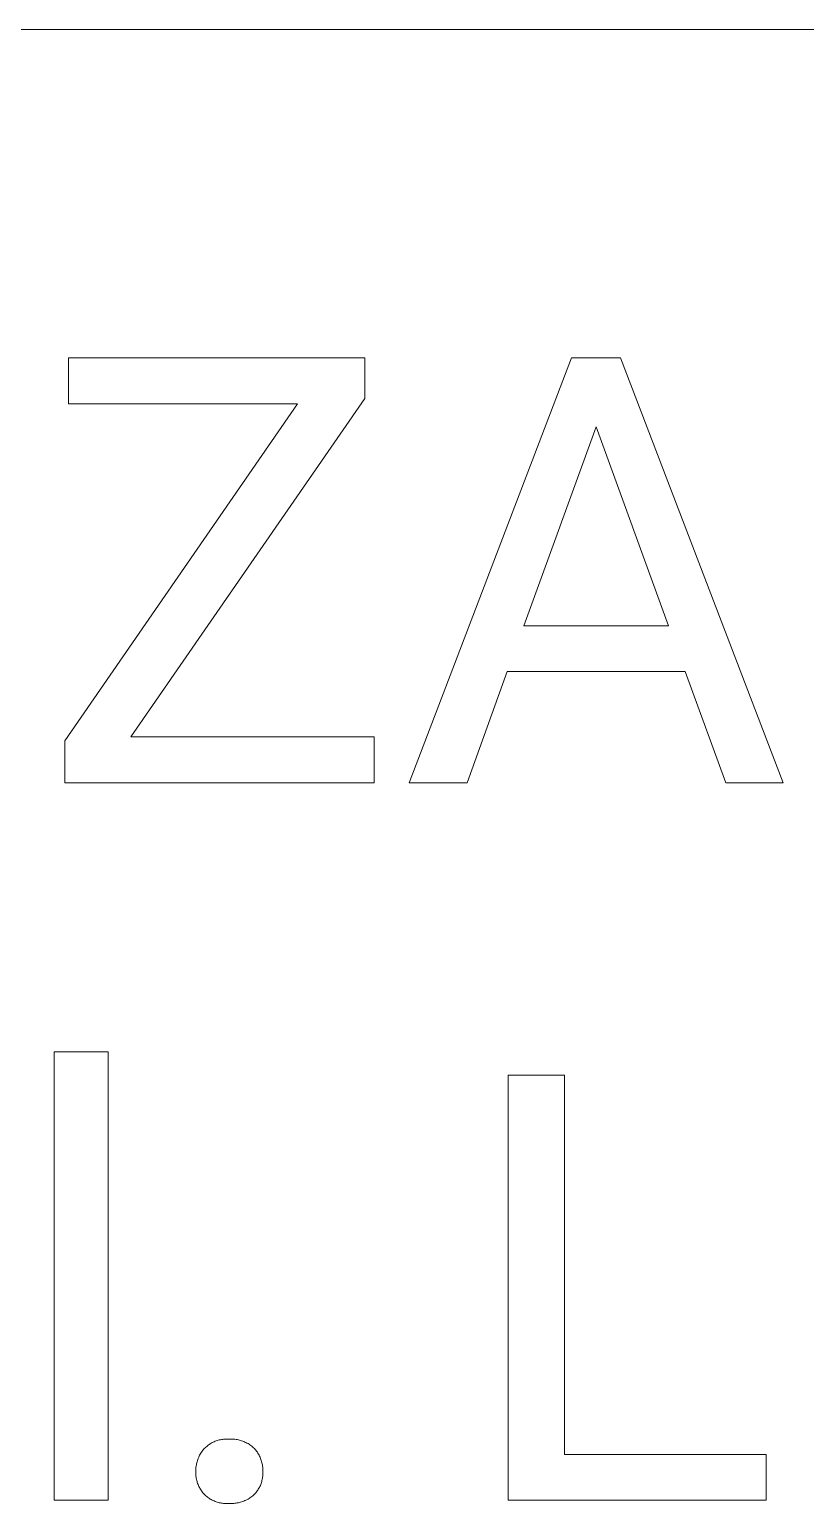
# Model space of a CAD drawing. Header units: millimetres. Extents: x 1383 to 4664, y -160 to 2132.
# Drawn here: x 3651.4 to 3708.1, y 99.1 to 206.8 of the extents above; entities that cross this region are included whole.
import ezdxf

# ---------------------------------------------------------------- set-up
doc = ezdxf.new("R2010")
doc.units = ezdxf.units.MM
doc.header["$MEASUREMENT"] = 0
doc.layers.add('Domyślny', color=7, linetype='Continuous', true_color=0x000000)

msp = doc.modelspace()

# ---------------------------------------------------------------- linework, layer by layer
at = {"layer": 'Domyślny', "color": 18, "lineweight": 15, "true_color": 0x000000}
for p, q in [((4660.84, 206.84), (3424, 206.84)), ((3654.21, 179.49), (3654.21, 182.85)), ((3654.21, 182.85), (3675.87, 182.85)), ((3675.87, 182.85), (3675.87, 179.86)), ((3679.13, 151.77), (3691, 182.85)), ((3691, 182.85), (3694.58, 182.85)), ((3694.58, 182.85), (3706.47, 151.77)), ((3653.94, 154.85), (3670.96, 179.49)), ((3670.96, 179.49), (3654.21, 179.49)), ((3675.87, 179.86), (3658.78, 155.13)), ((3692.79, 177.79), (3687.52, 163.26)), ((3698.09, 163.26), (3692.79, 177.79)), ((3687.52, 163.26), (3698.09, 163.26)), ((3686.29, 159.9), (3683.36, 151.77)), ((3699.3, 159.9), (3686.29, 159.9)), ((3702.27, 151.77), (3699.3, 159.9)), ((3653.94, 151.77), (3653.94, 154.85)), ((3658.78, 155.13), (3676.56, 155.13)), ((3676.56, 155.13), (3676.56, 151.77)), ((3676.56, 151.77), (3653.94, 151.77)), ((3683.36, 151.77), (3679.13, 151.77)), ((3706.47, 151.77), (3702.27, 151.77)), ((3653.17, 99.33), (3653.17, 132.11)), ((3653.17, 132.11), (3657.11, 132.11)), ((3657.11, 132.11), (3657.11, 99.33)), ((3686.37, 99.33), (3686.37, 130.4)), ((3686.37, 130.4), (3690.49, 130.4)), ((3690.49, 130.4), (3690.49, 102.68)), ((3664.51, 103.41), (3664.58, 103.46)), ((3664.58, 103.46), (3664.64, 103.5)), ((3664.64, 103.5), (3664.71, 103.54)), ((3664.71, 103.54), (3664.79, 103.57)), ((3664.79, 103.57), (3664.86, 103.61)), ((3664.86, 103.61), (3664.93, 103.64)), ((3664.93, 103.64), (3665.01, 103.67)), ((3665.01, 103.67), (3665.08, 103.69)), ((3665.08, 103.69), (3665.16, 103.72)), ((3665.16, 103.72), (3665.24, 103.74)), ((3665.24, 103.74), (3665.32, 103.75)), ((3665.32, 103.75), (3665.39, 103.77)), ((3665.39, 103.77), (3665.47, 103.78)), ((3665.47, 103.78), (3665.55, 103.79)), ((3665.55, 103.79), (3665.63, 103.8)), ((3665.63, 103.8), (3665.71, 103.8)), ((3665.71, 103.8), (3665.79, 103.8)), ((3665.79, 103.8), (3665.87, 103.8)), ((3665.87, 103.8), (3665.95, 103.8)), ((3665.95, 103.8), (3666.04, 103.8)), ((3666.04, 103.8), (3666.12, 103.8)), ((3666.12, 103.8), (3666.21, 103.8)), ((3666.21, 103.8), (3666.29, 103.79)), ((3666.29, 103.79), (3666.38, 103.79)), ((3666.38, 103.79), (3666.46, 103.77)), ((3666.46, 103.77), (3666.55, 103.76)), ((3666.55, 103.76), (3666.63, 103.74)), ((3666.63, 103.74), (3666.71, 103.72)), ((3666.71, 103.72), (3666.79, 103.7)), ((3666.79, 103.7), (3666.87, 103.68)), ((3666.87, 103.68), (3666.95, 103.65)), ((3666.95, 103.65), (3667.03, 103.62)), ((3667.03, 103.62), (3667.11, 103.58)), ((3667.11, 103.58), (3667.19, 103.55)), ((3667.19, 103.55), (3667.26, 103.51)), ((3667.26, 103.51), (3667.34, 103.47)), ((3667.34, 103.47), (3667.41, 103.42)), ((3663.67, 102.32), (3663.7, 102.39)), ((3663.7, 102.39), (3663.73, 102.47)), ((3663.73, 102.47), (3663.77, 102.55)), ((3663.77, 102.55), (3663.8, 102.62)), ((3663.8, 102.62), (3663.84, 102.7)), ((3663.84, 102.7), (3663.89, 102.77)), ((3663.89, 102.77), (3663.93, 102.84)), ((3663.93, 102.84), (3663.98, 102.91)), ((3663.98, 102.91), (3664.03, 102.98)), ((3664.03, 102.98), (3664.08, 103.04)), ((3664.08, 103.04), (3664.14, 103.11)), ((3664.14, 103.11), (3664.2, 103.16)), ((3664.2, 103.16), (3664.26, 103.22)), ((3664.26, 103.22), (3664.32, 103.27)), ((3664.32, 103.27), (3664.38, 103.32)), ((3664.38, 103.32), (3664.44, 103.37)), ((3664.44, 103.37), (3664.51, 103.41)), ((3667.41, 103.42), (3667.48, 103.38)), ((3667.48, 103.38), (3667.55, 103.33)), ((3667.55, 103.33), (3667.62, 103.28)), ((3667.62, 103.28), (3667.68, 103.22)), ((3667.68, 103.22), (3667.75, 103.17)), ((3667.75, 103.17), (3667.81, 103.11)), ((3667.81, 103.11), (3667.87, 103.04)), ((3667.87, 103.04), (3667.92, 102.98)), ((3667.92, 102.98), (3667.97, 102.91)), ((3667.97, 102.91), (3668.02, 102.84)), ((3668.02, 102.84), (3668.06, 102.77)), ((3668.06, 102.77), (3668.11, 102.7)), ((3668.11, 102.7), (3668.15, 102.62)), ((3668.15, 102.62), (3668.18, 102.55)), ((3668.18, 102.55), (3668.22, 102.47)), ((3668.22, 102.47), (3668.25, 102.39)), ((3668.25, 102.39), (3668.28, 102.32)), ((3690.49, 102.68), (3705.22, 102.68)), ((3705.22, 102.68), (3705.22, 99.33)), ((3663.52, 101.66), (3663.53, 101.74)), ((3663.52, 101.57), (3663.52, 101.66)), ((3663.52, 101.49), (3663.52, 101.57)), ((3663.52, 101.4), (3663.52, 101.49)), ((3663.52, 101.33), (3663.52, 101.4)), ((3663.52, 101.25), (3663.52, 101.33)), ((3663.53, 101.74), (3663.54, 101.82)), ((3663.54, 101.82), (3663.56, 101.91)), ((3663.56, 101.91), (3663.57, 101.99)), ((3663.57, 101.99), (3663.59, 102.07)), ((3663.59, 102.07), (3663.61, 102.15)), ((3663.61, 102.15), (3663.64, 102.24)), ((3663.64, 102.24), (3663.67, 102.32)), ((3668.28, 102.32), (3668.31, 102.24)), ((3668.31, 102.24), (3668.33, 102.15)), ((3668.33, 102.15), (3668.35, 102.07)), ((3668.35, 102.07), (3668.37, 101.99)), ((3668.37, 101.99), (3668.39, 101.91)), ((3668.39, 101.91), (3668.4, 101.82)), ((3668.4, 101.82), (3668.41, 101.74)), ((3668.41, 101.74), (3668.42, 101.66)), ((3668.42, 101.66), (3668.42, 101.57)), ((3668.42, 101.57), (3668.42, 101.49)), ((3668.42, 101.49), (3668.42, 101.4)), ((3668.42, 101.4), (3668.42, 101.33)), ((3668.42, 101.33), (3668.42, 101.25)), ((3663.52, 101.17), (3663.52, 101.25)), ((3663.53, 101.09), (3663.52, 101.17)), ((3663.54, 101.01), (3663.53, 101.09)), ((3663.55, 100.94), (3663.54, 101.01)), ((3663.57, 100.86), (3663.55, 100.94)), ((3663.59, 100.78), (3663.57, 100.86)), ((3663.61, 100.71), (3663.59, 100.78)), ((3663.63, 100.63), (3663.61, 100.71)), ((3663.65, 100.56), (3663.63, 100.63)), ((3663.68, 100.49), (3663.65, 100.56)), ((3663.71, 100.42), (3663.68, 100.49)), ((3663.75, 100.34), (3663.71, 100.42)), ((3663.78, 100.27), (3663.75, 100.34)), ((3663.82, 100.21), (3663.78, 100.27)), ((3668.17, 100.27), (3668.13, 100.21)), ((3668.2, 100.34), (3668.17, 100.27)), ((3668.24, 100.41), (3668.2, 100.34)), ((3668.27, 100.49), (3668.24, 100.41)), ((3668.29, 100.56), (3668.27, 100.49)), ((3668.32, 100.63), (3668.29, 100.56)), ((3668.34, 100.71), (3668.32, 100.63)), ((3668.36, 100.78), (3668.34, 100.71)), ((3668.38, 100.86), (3668.36, 100.78)), ((3668.39, 100.94), (3668.38, 100.86)), ((3668.4, 101.01), (3668.39, 100.94)), ((3668.41, 101.09), (3668.4, 101.01)), ((3668.42, 101.17), (3668.41, 101.09)), ((3668.42, 101.25), (3668.42, 101.17)), ((3657.11, 99.33), (3653.17, 99.33)), ((3663.86, 100.14), (3663.82, 100.21)), ((3663.9, 100.07), (3663.86, 100.14)), ((3663.94, 100.01), (3663.9, 100.07)), ((3663.99, 99.94), (3663.94, 100.01)), ((3664.04, 99.88), (3663.99, 99.94)), ((3664.09, 99.82), (3664.04, 99.88)), ((3664.14, 99.77), (3664.09, 99.82)), ((3664.2, 99.71), (3664.14, 99.77)), ((3664.26, 99.66), (3664.2, 99.71)), ((3664.32, 99.6), (3664.26, 99.66)), ((3664.38, 99.56), (3664.32, 99.6)), ((3664.44, 99.51), (3664.38, 99.56)), ((3664.51, 99.46), (3664.44, 99.51)), ((3664.58, 99.42), (3664.51, 99.46)), ((3664.65, 99.38), (3664.58, 99.42)), ((3664.72, 99.34), (3664.65, 99.38)), ((3664.79, 99.31), (3664.72, 99.34)), ((3664.86, 99.28), (3664.79, 99.31)), ((3664.94, 99.25), (3664.86, 99.28)), ((3665.01, 99.22), (3664.94, 99.25)), ((3665.09, 99.19), (3665.01, 99.22)), ((3665.16, 99.17), (3665.09, 99.19)), ((3665.24, 99.15), (3665.16, 99.17)), ((3665.32, 99.13), (3665.24, 99.15)), ((3665.4, 99.12), (3665.32, 99.13)), ((3666.63, 99.14), (3666.54, 99.13)), ((3666.71, 99.16), (3666.63, 99.14)), ((3666.79, 99.18), (3666.71, 99.16)), ((3666.87, 99.21), (3666.79, 99.18)), ((3666.95, 99.24), (3666.87, 99.21)), ((3667.03, 99.27), (3666.95, 99.24)), ((3667.11, 99.3), (3667.03, 99.27)), ((3667.19, 99.33), (3667.11, 99.3)), ((3667.26, 99.37), (3667.19, 99.33)), ((3667.34, 99.41), (3667.26, 99.37)), ((3667.41, 99.46), (3667.34, 99.41)), ((3667.48, 99.5), (3667.41, 99.46)), ((3667.55, 99.55), (3667.48, 99.5)), ((3667.62, 99.6), (3667.55, 99.55)), ((3667.68, 99.65), (3667.62, 99.6)), ((3667.75, 99.71), (3667.68, 99.65)), ((3667.81, 99.77), (3667.75, 99.71)), ((3667.86, 99.82), (3667.81, 99.77)), ((3667.91, 99.88), (3667.86, 99.82)), ((3667.96, 99.94), (3667.91, 99.88)), ((3668.01, 100.01), (3667.96, 99.94)), ((3668.05, 100.07), (3668.01, 100.01)), ((3668.09, 100.14), (3668.05, 100.07)), ((3668.13, 100.21), (3668.09, 100.14)), ((3705.22, 99.33), (3686.37, 99.33)), ((3665.48, 99.11), (3665.4, 99.12)), ((3665.55, 99.1), (3665.48, 99.11)), ((3665.63, 99.09), (3665.55, 99.1)), ((3665.71, 99.09), (3665.63, 99.09)), ((3665.79, 99.09), (3665.71, 99.09)), ((3665.87, 99.09), (3665.79, 99.09)), ((3665.95, 99.1), (3665.87, 99.09)), ((3666.04, 99.09), (3665.95, 99.1)), ((3666.12, 99.09), (3666.04, 99.09)), ((3666.21, 99.09), (3666.12, 99.09)), ((3666.29, 99.1), (3666.21, 99.09)), ((3666.38, 99.11), (3666.29, 99.1)), ((3666.46, 99.12), (3666.38, 99.11)), ((3666.54, 99.13), (3666.46, 99.12))]:
    msp.add_line(p, q, dxfattribs=at)

doc.saveas('drawing.dxf')
